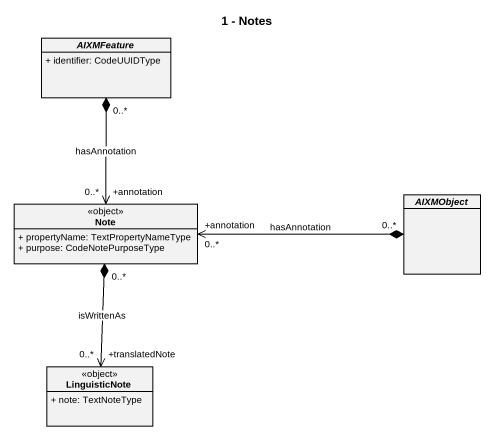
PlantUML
@startuml
title 1 - Notes
hide circle
hide empty members
skinparam classAttributeIconSize 0
abstract class AIXMFeature {
  + identifier: CodeUUIDType
}
class "Note" as Note_ <<object>> {
  + propertyName: TextPropertyNameType
  + purpose: CodeNotePurposeType
}
abstract class AIXMObject
class LinguisticNote <<object>> {
  + note: TextNoteType
}
AIXMFeature "0..*" *--> "+annotation\n0..*" Note_ : hasAnnotation
Note_ "0..*" *--> "+translatedNote\n0..*" LinguisticNote : isWrittenAs
AIXMObject "0..*" *-left-> "+annotation\n0..*" Note_ : hasAnnotation
@enduml
